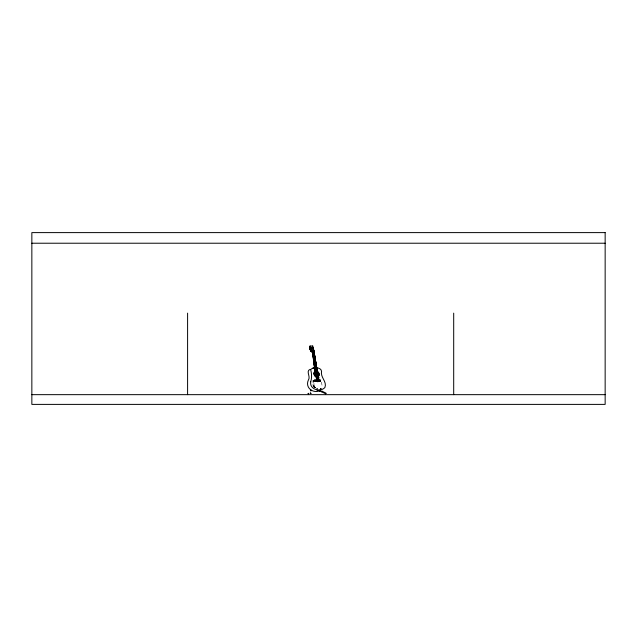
<?xml version="1.0" encoding="UTF-8"?>
<svg xmlns="http://www.w3.org/2000/svg" width="637" height="637" viewBox="0 0 637 637"><rect width="100%" height="100%" fill="white"/><g stroke="black" fill="none" stroke-linecap="round" stroke-linejoin="round"><path stroke-width="0.48" stroke-dasharray="3.19 2.39" d="M312.878 382.049C313.786 376.833 313.364 384.382 312.886 384.557M313.579 386.189L313.802 385.624L313.85 387.431M313.452 386.245L313.707 385.672A4.451 2.524 -90 0 1 313.563 386.245M313.221 385.377L314.145 385.377L314.176 386.731M313.619 380.456L312.703 380.456M313.141 382.017L313.691 382.009M313.659 382.041L312.799 382.057M314.208 387.503L315.108 387.479M314.145 387.527L315.442 387.567A4.451 4.435 65.1 0 1 313.882 385.632L313.93 387.392M312.839 385.409L314.025 385.385L313.93 382.017M315.299 387.439L314.965 387.161L315.371 387.599A4.451 4.435 65.1 0 1 313.818 385.656L314.097 386.221L313.89 385.624M319.185 377.454L319.511 378.259M321.311 382.049L322.386 386.747M313.531 380.631L313.563 381.73M313.802 385.624A4.451 1.911 87.7 0 1 313.699 386.189"/><path stroke-width="0.96" d="M313.364 349.195C312.663 349.275 314.057 349.832 312.958 348.965M312.847 347.412L312.751 347.834M313.786 350.899C312.52 350.374 314.734 350.477 313.762 351.489M313.237 348.917C314.415 350.74 312.695 348.049 313.261 349.466M310.792 390.704L310.88 390.091M322.003 391.341L321.534 391.739M318.739 375.153L318.803 373.624M307.95 393.578L308.786 393.3L308.292 393.977M310.004 347.754L310.697 347.483M310.665 349.124L310.999 350.024L310.665 349.124L311.708 349.076M311.374 351.608L311.055 350.883L311.748 350.708M310.745 390.059L310.96 390.983L310.88 390.226M320.132 390.083L319.742 390.577M321.629 390.975L325.961 393.164L325.531 394.032L325.921 393.3M311.222 347.786L310.792 347.284L311.103 347.834M311.071 350.899L311.198 351.345M325.698 393.738L318.635 390.449M312.496 347.253C312.178 348.081 314.041 346.831 313.046 348.176M312.831 347.563L313.054 348.288M320.937 388.53L320.586 388.785L321 388.538M315.172 372.024L317.409 371.968L314.184 352.603L312.663 352.595L315.172 372.024L312.464 352.46L314.009 352.46A2.07 1.521 48 0 1 314.049 351.282L312.735 346.026L310.076 346.026L309.63 346.432L311.294 351.52A6.657 5.868 48.1 0 1 312.552 353.169M310.824 347.412L311.103 347.73M312.289 346.432L312.735 346.026M312.472 347.276L312.974 347.675L312.425 347.499M311.35 349.028L311.581 348.972M311.843 350.509L312.425 350.581L311.931 350.589M313.308 350.629L313.707 350.86L313.508 350.477M313.452 350.525L313.579 351.035M313.834 367.485L313.165 367.963A1.425 1.163 73.9 0 0 312.878 368.457M317.489 380.87L313.324 352.587L317.823 381.213M313.579 352.587L318.126 380.87M313.866 352.587L318.229 381.213M317.99 380.791L318.93 380.87L318.444 381.109M317.162 390.529L317.521 390.457M317.417 390.664L317.25 390.449M312.464 352.46L314.041 352.675M315.291 381.181L314.797 381.245L314.63 380.154L316.215 380.09A17.271 3.687 -8.6 0 1 317.011 380.074A16.355 3.488 -8.6 0 1 317.871 380.066A17.271 3.687 -8.6 0 1 319.01 380.09L320.371 380.122L320.459 381.245L320.029 381.221M314.797 381.245L314.702 380.122M320.371 380.122L314.63 380.154M310.593 348.367L310.052 347.89M311.843 351.425L311.19 350.732M320.371 390.457C313.285 394.104 304.773 387.734 308.388 380.018C310.936 376.642 305.489 371.037 310.115 369.356M319.057 381.452L319.766 381.229M319.455 381.316L315.912 381.348M313.157 349.442L313.046 348.917M310.378 393.005L310.362 393.395M317.075 388.713L317.075 388.785M317.234 388.809L316.995 388.674M319.686 381.26L320.1 381.181M31.85 243.223L605.15 243.223M313.794 368.52A26.65 5.685 -8.6 0 0 314.614 367.971L316.613 367.971M31.85 394.661L605.15 394.661M315.219 381.221L315.649 381.229M319.01 380.09L319.209 381.388L318.508 381.539A5.94 3.949 37.7 0 1 317.234 381.539L315.578 381.26M310.338 392.949L311.079 393.419L310.569 393.491M310.824 393.578L310.323 393.419M313.635 350.589L314.121 351.313L313.723 351.21M318.739 380.448L316.493 380.464M311.135 349.474L311.135 349.832M317.322 380.87L313.006 352.587L317.21 380.791L316.493 381.133L317.425 381.213M316.573 380.894L317.298 381.133M310.506 348.208L310.139 347.507M311.947 350.86L312.066 350.477L311.899 350.899M311.119 349.713L310.673 349.729M311.788 350.772L312.273 350.573M310.076 346.026L311.796 351.282A2.07 1.521 48 0 1 312.488 352.444L312.942 355.725M314.574 355.725L316.103 364.905M314.033 352.444L317.29 372.024M314.145 352.587L318.803 380.791M317.68 380.154L317.911 381.667M317.25 380.154L317.481 381.667M316.215 380.09L316.406 381.388M314.192 364.905L314.614 367.971M453.695 313.133L453.695 394.661M187.596 313.133L187.596 394.661M313.165 367.963A1.425 1.163 73.9 0 1 313.547 368.457M315.291 371.968A18.608 3.965 -8.6 0 1 317.409 371.968M312.64 352.603A13.64 2.906 -8.6 0 1 314.184 352.603M314.646 367.231A17.39 3.711 -8.6 0 1 316.621 367.231M313.898 361.744A15.989 3.408 -8.6 0 1 315.705 361.744M313.906 361.808A16.005 3.416 -8.6 0 1 315.721 361.808M314.176 363.815A16.514 3.519 -8.6 0 1 316.056 363.815M314.296 364.69A16.737 3.567 -8.6 0 1 316.199 364.69M314.304 364.754A16.761 3.575 -8.6 0 1 316.207 364.754M314.423 365.606A16.976 3.623 -8.6 0 1 316.35 365.606M314.75 367.955A17.581 3.75 -8.6 0 1 316.74 367.955M314.837 368.64A17.756 3.79 -8.6 0 1 316.86 368.64M314.829 368.576A17.74 3.782 -8.6 0 1 316.844 368.576M313.245 357.023A14.77 3.153 -8.6 0 1 314.925 357.023M313.237 356.959A14.755 3.145 -8.6 0 1 314.917 356.959M316.963 369.277A17.916 3.822 -8.6 0 0 314.925 369.277A17.9 3.822 -8.6 0 1 316.955 369.213M315.156 370.965A18.354 3.918 -8.6 0 1 317.242 370.965M315.172 371.029A18.369 3.918 -8.6 0 1 317.25 371.029M315.235 371.538A18.497 3.949 -8.6 0 1 317.337 371.538M317.059 369.874A18.075 3.854 -8.6 0 0 315.012 369.874A18.059 3.854 -8.6 0 1 317.051 369.81M317.162 370.471A18.226 3.886 -8.6 0 0 315.092 370.471A18.21 3.886 -8.6 0 1 317.154 370.408M310.737 381.778C309.216 389.533 320.626 392.511 324.918 387.487C327.028 382.24 321.446 378.179 321.414 373.131C323.063 367.095 313.547 366.474 310.665 369.548C311.7 373.585 312.019 377.661 310.737 381.778M309.598 347.706C309.256 347.945 309.447 347.698 309.67 347.643M310.123 349.323C309.662 350.438 309.901 348.67 310.123 349.323M310.657 350.931C310.147 351.035 310.752 350.852 310.657 350.931M319.702 390.935L320.085 390.194L319.702 390.935M309.741 348.965L310.291 349.793L309.741 348.965M605.15 232.609L31.85 232.609L31.85 404.391L605.15 404.391L605.15 232.609M316.82 380.791L312.775 352.587L316.764 380.791M314.789 373.529A2.102 1.672 64.7 0 0 317.282 376.013A2.102 1.672 64.7 0 0 317.545 372.621A2.102 1.672 64.7 0 0 314.789 373.529M314.726 373.553A2.102 1.672 64.7 0 0 317.226 376.037A2.102 1.672 64.7 0 0 317.481 372.645A2.102 1.672 64.7 0 0 314.726 373.553M314.121 373.322A2.898 2.309 64.7 0 0 317.568 376.762A2.898 2.309 64.7 0 0 317.927 372.072A2.898 2.309 64.7 0 0 314.121 373.322M313.898 373.258A3.169 2.524 64.7 0 0 317.664 377.008A3.169 2.524 64.7 0 0 318.054 371.889A3.169 2.524 64.7 0 0 313.898 373.258M315.88 362.764A16.251 3.464 -8.6 0 0 314.033 362.764A16.267 3.472 -8.6 0 1 315.888 362.827M316.485 366.418A17.183 3.663 -8.6 0 0 314.535 366.418A17.167 3.663 -8.6 0 1 316.478 366.355M314.447 354.164A14.038 2.994 -8.6 0 0 312.855 354.164A14.022 2.994 -8.6 0 1 314.439 354.1M314.694 355.661A14.42 3.074 -8.6 0 0 313.062 355.661A14.404 3.074 -8.6 0 1 314.686 355.589M315.53 360.677A15.71 3.352 -8.6 0 0 313.746 360.677A15.726 3.352 -8.6 0 1 315.546 360.741M315.347 359.539A15.423 3.289 -8.6 0 0 313.595 359.539A15.407 3.289 -8.6 0 1 315.331 359.475M315.148 358.344A15.113 3.225 -8.6 0 0 313.428 358.344A15.097 3.217 -8.6 0 1 315.132 358.281"/></g></svg>
